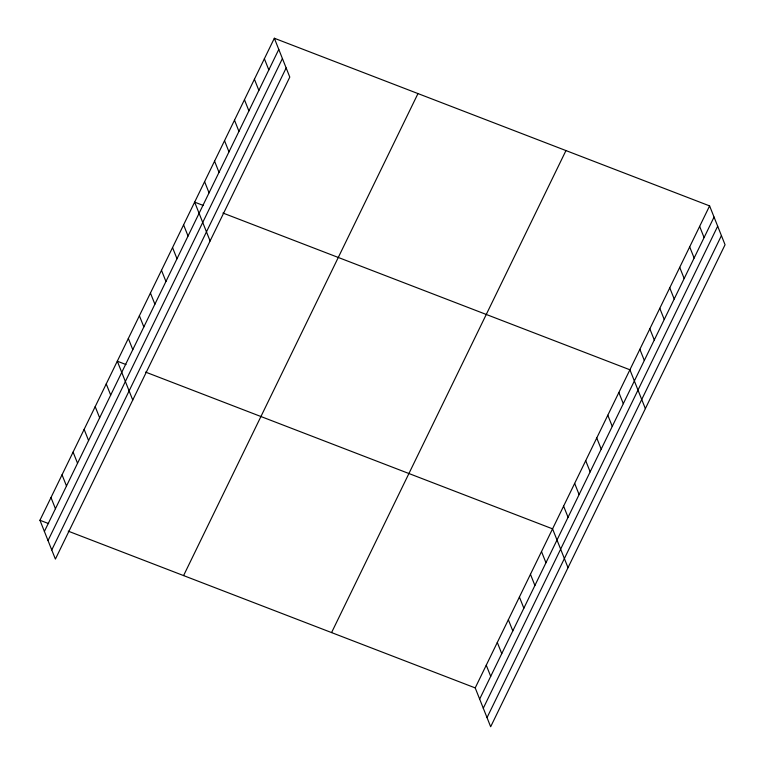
<?xml version="1.0" encoding="UTF-8"?>
<svg xmlns="http://www.w3.org/2000/svg" width="765" height="765" viewBox="0 0 765 765"><rect width="100%" height="100%" fill="white"/><g stroke="black" fill="none" stroke-linecap="round" stroke-linejoin="round"><path stroke-width="1.15" d="M274.339 38.25L289.792 77.093L55.396 559.1L39.943 520.257L274.339 38.25L709.604 205.9L725.057 244.743L490.661 726.75L475.208 687.907L68.228 531.159M44.389 531.436L278.785 49.429M48.023 540.568L282.419 58.561M51.762 549.968L286.158 67.961M183.581 575.586L417.977 93.579M331.57 632.578L565.966 150.581M475.208 687.907L709.604 205.9M479.655 699.086L714.051 217.078M483.289 708.218L717.685 226.211M487.028 717.618L721.424 235.61M203.347 205.489L194.645 202.132L210.098 240.975M222.931 213.033L629.911 369.782L645.364 408.625M125.995 364.551L117.294 361.195L132.747 400.038M145.58 372.096L552.56 528.845L568.013 567.687M39.943 520.257L48.644 523.614M699.64 226.383L704.087 237.571M689.676 246.875L694.132 258.054M679.722 267.358L684.168 278.536M669.758 287.841L674.204 299.019M659.793 308.324L664.24 319.512M649.829 328.816L654.285 339.995M639.865 349.299L644.321 360.478M618.856 392.502L623.303 403.691M607.812 415.232L612.258 426.411M596.757 437.953L601.204 449.132M585.703 460.673L590.159 471.852M574.658 483.404L579.105 494.582M563.604 506.124L568.06 517.303M541.505 551.565L545.952 562.753M530.461 574.295L534.907 585.474M519.406 597.016L523.853 608.194M508.352 619.736L512.808 630.915M497.307 642.466L501.754 653.645M264.374 58.733L268.821 69.911M254.41 79.225L258.866 90.404M486.253 665.187L490.709 676.365M244.456 99.708L248.902 110.887M234.492 120.191L238.938 131.37M224.528 140.674L228.974 151.853M214.563 161.166L219.019 172.345M204.599 181.649L209.055 192.828M183.59 224.853L188.037 236.031M172.546 247.583L176.992 258.761M161.492 270.303L165.938 281.482M150.437 293.024L154.893 304.202M139.393 315.744L143.839 326.932M128.338 338.474L132.794 349.653M106.239 383.915L110.686 395.094M95.195 406.645L99.641 417.824M84.14 429.366L88.587 440.544M73.086 452.086L77.542 463.265M62.041 474.807L66.488 485.995M50.987 497.537L55.443 508.715"/></g></svg>
